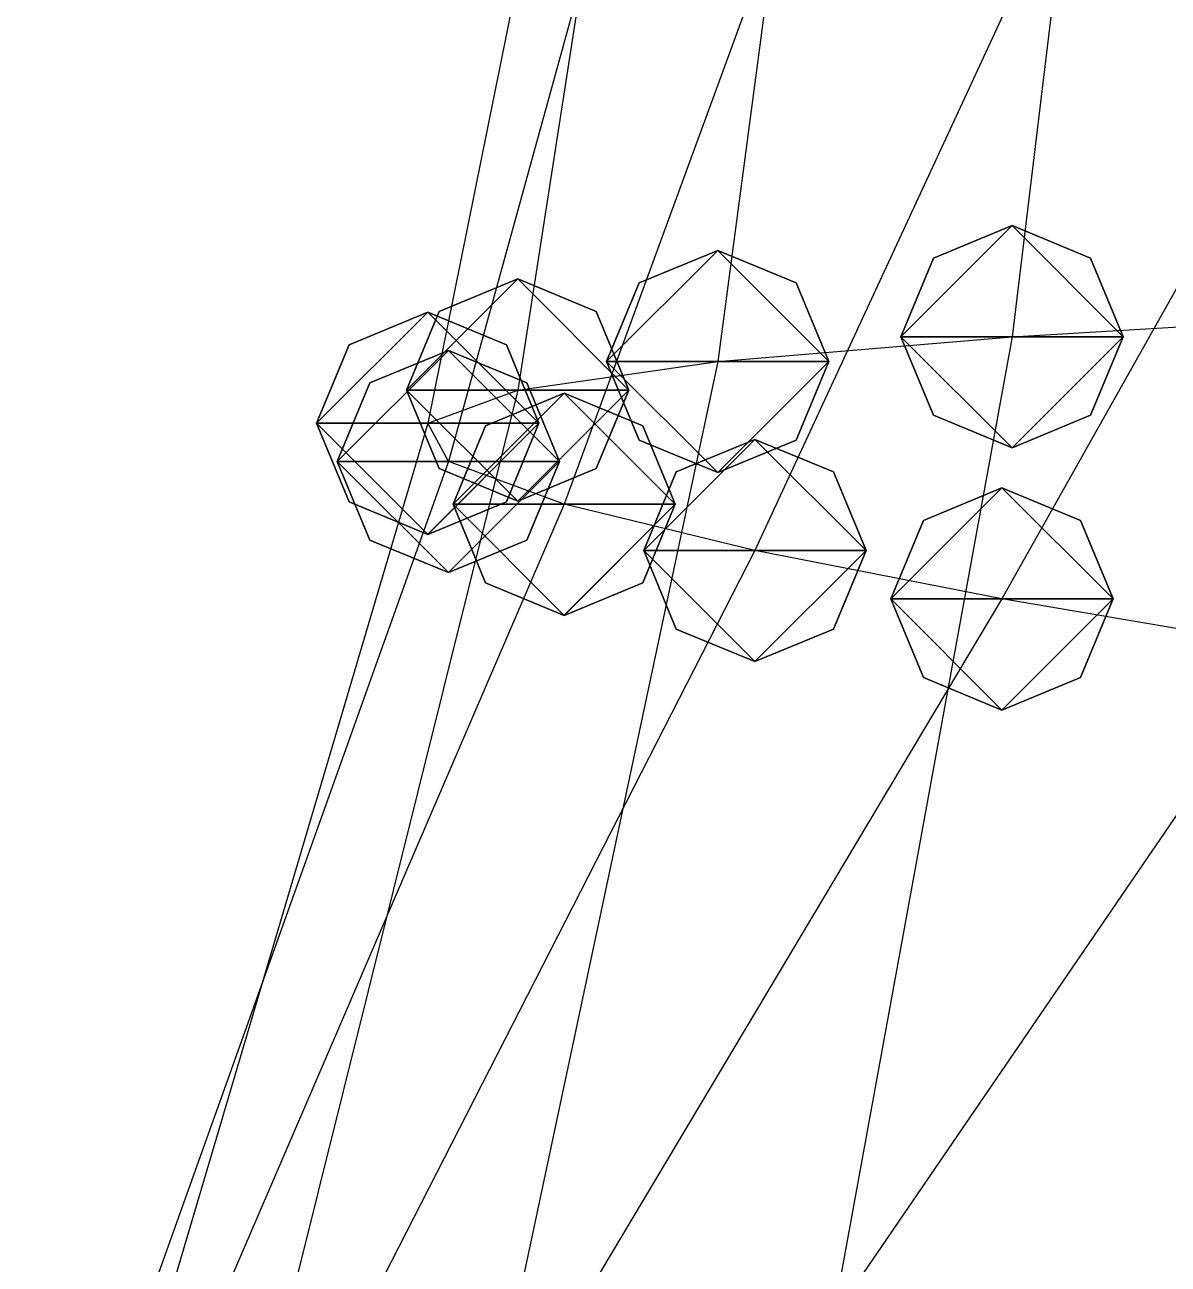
# Model space of a CAD drawing. Header units: metres. Extents: x -59 to 99, y -54 to 55.
# Drawn here: x -21.92 to -11.63, y -0.2 to 10.95 of the extents above; entities that cross this region are included whole.
import ezdxf

# ---------------------------------------------------------------- set-up
doc = ezdxf.new("R2010")
doc.units = ezdxf.units.M

msp = doc.modelspace()

# ---------------------------------------------------------------- linework, layer by layer
for p, q in [((-11.736084, 18.907043, -205.05502), (-13.039726, 8.145058, -210.44421)), ((-14.264328, 18.657871, -201.47585), (-15.688301, 7.922657, -207.24551)), ((-15.820133, 18.38501, -197.56384), (-17.4878, 7.665306, -203.55417)), ((-16.133945, 18.082237, -193.2374), (-18.29692, 7.366413, -199.28394)), ((-15.157955, 17.73732, -188.30759), (-18.11184, 7.0221786, -194.36551)), ((-13.147415, 17.354546, -182.82735), (-17.0699, 6.63731, -188.85608)), ((-10.388176, 16.943497, -176.94423), (-15.353546, 6.2210655, -182.89804)), ((-7.1069126, 16.515179, -170.82545), (-13.130486, 5.7850685, -176.6676)), ((-13.039726, 9.145058, -210.44405), (-13.746833, 8.852164, -210.44409)), ((-13.039726, 9.145058, -210.44405), (-13.746833, 8.852164, -210.44409)), ((-13.039726, 9.145058, -210.44405), (-13.746833, 8.852164, -210.44409)), ((-13.039726, 9.145058, -210.44405), (-13.746833, 8.852164, -210.44409)), ((-12.33262, 8.852164, -210.44409), (-13.039726, 9.145058, -210.44405)), ((-12.33262, 8.852164, -210.44409), (-13.039726, 9.145058, -210.44405)), ((-12.33262, 8.852164, -210.44409), (-13.039726, 9.145058, -210.44405)), ((-12.33262, 8.852164, -210.44409), (-13.039726, 9.145058, -210.44405)), ((-15.688301, 8.922657, -207.24535), (-16.395409, 8.629764, -207.24539)), ((-15.688301, 8.922657, -207.24535), (-16.395409, 8.629764, -207.24539)), ((-15.688301, 8.922657, -207.24535), (-16.395409, 8.629764, -207.24539)), ((-15.688301, 8.922657, -207.24535), (-16.395409, 8.629764, -207.24539)), ((-14.9811945, 8.629764, -207.24539), (-15.688301, 8.922657, -207.24535)), ((-14.9811945, 8.629764, -207.24539), (-15.688301, 8.922657, -207.24535)), ((-14.9811945, 8.629764, -207.24539), (-15.688301, 8.922657, -207.24535)), ((-14.9811945, 8.629764, -207.24539), (-15.688301, 8.922657, -207.24535)), ((-13.746833, 8.852164, -210.44409), (-14.039726, 8.145058, -210.44421)), ((-13.746833, 8.852164, -210.44409), (-14.039726, 8.145058, -210.44421)), ((-13.746833, 8.852164, -210.44409), (-14.039726, 8.145058, -210.44421)), ((-13.746833, 8.852164, -210.44409), (-14.039726, 8.145058, -210.44421)), ((-12.039726, 8.145058, -210.44421), (-12.33262, 8.852164, -210.44409)), ((-12.039726, 8.145058, -210.44421), (-12.33262, 8.852164, -210.44409)), ((-12.039726, 8.145058, -210.44421), (-12.33262, 8.852164, -210.44409)), ((-12.039726, 8.145058, -210.44421), (-12.33262, 8.852164, -210.44409)), ((-17.4878, 8.665306, -203.554), (-18.194908, 8.372413, -203.55405)), ((-17.4878, 8.665306, -203.554), (-18.194908, 8.372413, -203.55405)), ((-17.4878, 8.665306, -203.554), (-18.194908, 8.372413, -203.55405)), ((-17.4878, 8.665306, -203.554), (-18.194908, 8.372413, -203.55405)), ((-16.780693, 8.372413, -203.55405), (-17.4878, 8.665306, -203.554)), ((-16.780693, 8.372413, -203.55405), (-17.4878, 8.665306, -203.554)), ((-16.780693, 8.372413, -203.55405), (-17.4878, 8.665306, -203.554)), ((-16.780693, 8.372413, -203.55405), (-17.4878, 8.665306, -203.554)), ((-16.395409, 8.629764, -207.24539), (-16.688301, 7.922657, -207.24551)), ((-16.395409, 8.629764, -207.24539), (-16.688301, 7.922657, -207.24551)), ((-16.395409, 8.629764, -207.24539), (-16.688301, 7.922657, -207.24551)), ((-16.395409, 8.629764, -207.24539), (-16.688301, 7.922657, -207.24551)), ((-14.688301, 7.922657, -207.24551), (-14.9811945, 8.629764, -207.24539)), ((-14.688301, 7.922657, -207.24551), (-14.9811945, 8.629764, -207.24539)), ((-14.688301, 7.922657, -207.24551), (-14.9811945, 8.629764, -207.24539)), ((-14.688301, 7.922657, -207.24551), (-14.9811945, 8.629764, -207.24539)), ((-18.194908, 8.372413, -203.55405), (-18.4878, 7.665306, -203.55417)), ((-18.194908, 8.372413, -203.55405), (-18.4878, 7.665306, -203.55417)), ((-18.194908, 8.372413, -203.55405), (-18.4878, 7.665306, -203.55417)), ((-18.194908, 8.372413, -203.55405), (-18.4878, 7.665306, -203.55417)), ((-16.4878, 7.665306, -203.55417), (-16.780693, 8.372413, -203.55405)), ((-16.4878, 7.665306, -203.55417), (-16.780693, 8.372413, -203.55405)), ((-16.4878, 7.665306, -203.55417), (-16.780693, 8.372413, -203.55405)), ((-16.4878, 7.665306, -203.55417), (-16.780693, 8.372413, -203.55405)), ((-18.29692, 8.366413, -199.28377), (-19.004028, 8.07352, -199.28381)), ((-18.29692, 8.366413, -199.28377), (-19.004028, 8.07352, -199.28381)), ((-18.29692, 8.366413, -199.28377), (-19.004028, 8.07352, -199.28381)), ((-18.29692, 8.366413, -199.28377), (-19.004028, 8.07352, -199.28381)), ((-17.589813, 8.07352, -199.28381), (-18.29692, 8.366413, -199.28377)), ((-17.589813, 8.07352, -199.28381), (-18.29692, 8.366413, -199.28377)), ((-17.589813, 8.07352, -199.28381), (-18.29692, 8.366413, -199.28377)), ((-17.589813, 8.07352, -199.28381), (-18.29692, 8.366413, -199.28377)), ((-13.039726, 8.145058, -210.44421), (-9.736057, 8.338604, -213.21782)), ((-15.688301, 7.922657, -207.24551), (-13.039726, 8.145058, -210.44421)), ((-13.039726, 8.145058, -210.44421), (-14.997433, -2.5869675, -216.25905)), ((-14.039726, 8.145058, -210.44421), (-13.746833, 7.437951, -210.44434)), ((-14.039726, 8.145058, -210.44421), (-13.746833, 7.437951, -210.44434)), ((-14.039726, 8.145058, -210.44421), (-13.746833, 7.437951, -210.44434)), ((-14.039726, 8.145058, -210.44421), (-13.746833, 7.437951, -210.44434)), ((-12.33262, 7.437951, -210.44434), (-12.039726, 8.145058, -210.44421)), ((-12.33262, 7.437951, -210.44434), (-12.039726, 8.145058, -210.44421)), ((-12.33262, 7.437951, -210.44434), (-12.039726, 8.145058, -210.44421)), ((-12.33262, 7.437951, -210.44434), (-12.039726, 8.145058, -210.44421)), ((-19.004028, 8.07352, -199.28381), (-19.29692, 7.366413, -199.28394)), ((-19.004028, 8.07352, -199.28381), (-19.29692, 7.366413, -199.28394)), ((-19.004028, 8.07352, -199.28381), (-19.29692, 7.366413, -199.28394)), ((-19.004028, 8.07352, -199.28381), (-19.29692, 7.366413, -199.28394)), ((-17.29692, 7.366413, -199.28394), (-17.589813, 8.07352, -199.28381)), ((-17.29692, 7.366413, -199.28394), (-17.589813, 8.07352, -199.28381)), ((-17.29692, 7.366413, -199.28394), (-17.589813, 8.07352, -199.28381)), ((-17.29692, 7.366413, -199.28394), (-17.589813, 8.07352, -199.28381)), ((-18.11184, 8.022179, -194.36534), (-18.818947, 7.7292852, -194.36539)), ((-18.11184, 8.022179, -194.36534), (-18.818947, 7.7292852, -194.36539)), ((-18.11184, 8.022179, -194.36534), (-18.818947, 7.7292852, -194.36539)), ((-18.11184, 8.022179, -194.36534), (-18.818947, 7.7292852, -194.36539)), ((-17.404732, 7.7292852, -194.36539), (-18.11184, 8.022179, -194.36534)), ((-17.404732, 7.7292852, -194.36539), (-18.11184, 8.022179, -194.36534)), ((-17.404732, 7.7292852, -194.36539), (-18.11184, 8.022179, -194.36534)), ((-17.404732, 7.7292852, -194.36539), (-18.11184, 8.022179, -194.36534)), ((-15.688301, 7.922657, -207.24551), (-17.960426, -2.778057, -213.5081)), ((-17.4878, 7.665306, -203.55417), (-15.688301, 7.922657, -207.24551)), ((-16.688301, 7.922657, -207.24551), (-16.395409, 7.2155504, -207.24564)), ((-16.688301, 7.922657, -207.24551), (-16.395409, 7.2155504, -207.24564)), ((-16.688301, 7.922657, -207.24551), (-16.395409, 7.2155504, -207.24564)), ((-16.688301, 7.922657, -207.24551), (-16.395409, 7.2155504, -207.24564)), ((-14.9811945, 7.2155504, -207.24564), (-14.688301, 7.922657, -207.24551)), ((-14.9811945, 7.2155504, -207.24564), (-14.688301, 7.922657, -207.24551)), ((-14.9811945, 7.2155504, -207.24564), (-14.688301, 7.922657, -207.24551)), ((-14.9811945, 7.2155504, -207.24564), (-14.688301, 7.922657, -207.24551)), ((-18.818947, 7.7292852, -194.36539), (-19.11184, 7.0221786, -194.36551)), ((-18.818947, 7.7292852, -194.36539), (-19.11184, 7.0221786, -194.36551)), ((-18.818947, 7.7292852, -194.36539), (-19.11184, 7.0221786, -194.36551)), ((-18.818947, 7.7292852, -194.36539), (-19.11184, 7.0221786, -194.36551)), ((-17.11184, 7.0221786, -194.36551), (-17.404732, 7.7292852, -194.36539)), ((-17.11184, 7.0221786, -194.36551), (-17.404732, 7.7292852, -194.36539)), ((-17.11184, 7.0221786, -194.36551), (-17.404732, 7.7292852, -194.36539)), ((-17.11184, 7.0221786, -194.36551), (-17.404732, 7.7292852, -194.36539)), ((-17.4878, 7.665306, -203.55417), (-20.145176, -3.0139427, -210.12337)), ((-18.4878, 7.665306, -203.55417), (-18.194908, 6.9581995, -203.55429)), ((-18.4878, 7.665306, -203.55417), (-18.194908, 6.9581995, -203.55429)), ((-18.4878, 7.665306, -203.55417), (-18.194908, 6.9581995, -203.55429)), ((-18.4878, 7.665306, -203.55417), (-18.194908, 6.9581995, -203.55429)), ((-18.29692, 7.366413, -199.28394), (-17.4878, 7.665306, -203.55417)), ((-17.0699, 7.63731, -188.85591), (-17.777008, 7.3444166, -188.85596)), ((-17.0699, 7.63731, -188.85591), (-17.777008, 7.3444166, -188.85596)), ((-17.0699, 7.63731, -188.85591), (-17.777008, 7.3444166, -188.85596)), ((-17.0699, 7.63731, -188.85591), (-17.777008, 7.3444166, -188.85596)), ((-16.362793, 7.3444166, -188.85596), (-17.0699, 7.63731, -188.85591)), ((-16.362793, 7.3444166, -188.85596), (-17.0699, 7.63731, -188.85591)), ((-16.362793, 7.3444166, -188.85596), (-17.0699, 7.63731, -188.85591)), ((-16.362793, 7.3444166, -188.85596), (-17.0699, 7.63731, -188.85591)), ((-16.780693, 6.9581995, -203.55429), (-16.4878, 7.665306, -203.55417)), ((-16.780693, 6.9581995, -203.55429), (-16.4878, 7.665306, -203.55417)), ((-16.780693, 6.9581995, -203.55429), (-16.4878, 7.665306, -203.55417)), ((-16.780693, 6.9581995, -203.55429), (-16.4878, 7.665306, -203.55417)), ((-18.29692, 7.366413, -199.28394), (-21.45382, -3.30402, -205.97835)), ((-19.29692, 7.366413, -199.28394), (-19.004028, 6.6593065, -199.28406)), ((-19.29692, 7.366413, -199.28394), (-19.004028, 6.6593065, -199.28406)), ((-19.29692, 7.366413, -199.28394), (-19.004028, 6.6593065, -199.28406)), ((-19.29692, 7.366413, -199.28394), (-19.004028, 6.6593065, -199.28406)), ((-18.11184, 7.0221786, -194.36551), (-18.29692, 7.366413, -199.28394)), ((-17.589813, 6.6593065, -199.28406), (-17.29692, 7.366413, -199.28394)), ((-17.589813, 6.6593065, -199.28406), (-17.29692, 7.366413, -199.28394)), ((-17.589813, 6.6593065, -199.28406), (-17.29692, 7.366413, -199.28394)), ((-17.589813, 6.6593065, -199.28406), (-17.29692, 7.366413, -199.28394)), ((-13.746833, 7.437951, -210.44434), (-13.039726, 7.1450577, -210.44438)), ((-13.746833, 7.437951, -210.44434), (-13.039726, 7.1450577, -210.44438)), ((-13.746833, 7.437951, -210.44434), (-13.039726, 7.1450577, -210.44438)), ((-13.746833, 7.437951, -210.44434), (-13.039726, 7.1450577, -210.44438)), ((-13.039726, 7.1450577, -210.44438), (-12.33262, 7.437951, -210.44434)), ((-13.039726, 7.1450577, -210.44438), (-12.33262, 7.437951, -210.44434)), ((-13.039726, 7.1450577, -210.44438), (-12.33262, 7.437951, -210.44434)), ((-13.039726, 7.1450577, -210.44438), (-12.33262, 7.437951, -210.44434)), ((-17.777008, 7.3444166, -188.85596), (-18.0699, 6.63731, -188.85608)), ((-17.777008, 7.3444166, -188.85596), (-18.0699, 6.63731, -188.85608)), ((-17.777008, 7.3444166, -188.85596), (-18.0699, 6.63731, -188.85608)), ((-17.777008, 7.3444166, -188.85596), (-18.0699, 6.63731, -188.85608)), ((-16.0699, 6.63731, -188.85608), (-16.362793, 7.3444166, -188.85596)), ((-16.0699, 6.63731, -188.85608), (-16.362793, 7.3444166, -188.85596)), ((-16.0699, 6.63731, -188.85608), (-16.362793, 7.3444166, -188.85596)), ((-16.0699, 6.63731, -188.85608), (-16.362793, 7.3444166, -188.85596)), ((-16.395409, 7.2155504, -207.24564), (-15.688301, 6.922657, -207.24568)), ((-16.395409, 7.2155504, -207.24564), (-15.688301, 6.922657, -207.24568)), ((-16.395409, 7.2155504, -207.24564), (-15.688301, 6.922657, -207.24568)), ((-16.395409, 7.2155504, -207.24564), (-15.688301, 6.922657, -207.24568)), ((-15.353546, 7.2210655, -182.89787), (-16.060654, 6.928172, -182.89792)), ((-15.353546, 7.2210655, -182.89787), (-16.060654, 6.928172, -182.89792)), ((-15.353546, 7.2210655, -182.89787), (-16.060654, 6.928172, -182.89792)), ((-15.353546, 7.2210655, -182.89787), (-16.060654, 6.928172, -182.89792)), ((-15.688301, 6.922657, -207.24568), (-14.9811945, 7.2155504, -207.24564)), ((-15.688301, 6.922657, -207.24568), (-14.9811945, 7.2155504, -207.24564)), ((-15.688301, 6.922657, -207.24568), (-14.9811945, 7.2155504, -207.24564)), ((-15.688301, 6.922657, -207.24568), (-14.9811945, 7.2155504, -207.24564)), ((-14.64644, 6.928172, -182.89792), (-15.353546, 7.2210655, -182.89787)), ((-14.64644, 6.928172, -182.89792), (-15.353546, 7.2210655, -182.89787)), ((-14.64644, 6.928172, -182.89792), (-15.353546, 7.2210655, -182.89787)), ((-14.64644, 6.928172, -182.89792), (-15.353546, 7.2210655, -182.89787)), ((-18.11184, 7.0221786, -194.36551), (-21.922764, -3.6514473, -201.01382)), ((-19.11184, 7.0221786, -194.36551), (-18.818947, 6.315072, -194.36563)), ((-19.11184, 7.0221786, -194.36551), (-18.818947, 6.315072, -194.36563)), ((-19.11184, 7.0221786, -194.36551), (-18.818947, 6.315072, -194.36563)), ((-19.11184, 7.0221786, -194.36551), (-18.818947, 6.315072, -194.36563)), ((-18.194908, 6.9581995, -203.55429), (-17.4878, 6.665306, -203.55434)), ((-18.194908, 6.9581995, -203.55429), (-17.4878, 6.665306, -203.55434)), ((-18.194908, 6.9581995, -203.55429), (-17.4878, 6.665306, -203.55434)), ((-18.194908, 6.9581995, -203.55429), (-17.4878, 6.665306, -203.55434)), ((-17.0699, 6.63731, -188.85608), (-18.11184, 7.0221786, -194.36551)), ((-17.4878, 6.665306, -203.55434), (-16.780693, 6.9581995, -203.55429)), ((-17.4878, 6.665306, -203.55434), (-16.780693, 6.9581995, -203.55429)), ((-17.4878, 6.665306, -203.55434), (-16.780693, 6.9581995, -203.55429)), ((-17.4878, 6.665306, -203.55434), (-16.780693, 6.9581995, -203.55429)), ((-17.404732, 6.315072, -194.36563), (-17.11184, 7.0221786, -194.36551)), ((-17.404732, 6.315072, -194.36563), (-17.11184, 7.0221786, -194.36551)), ((-17.404732, 6.315072, -194.36563), (-17.11184, 7.0221786, -194.36551)), ((-17.404732, 6.315072, -194.36563), (-17.11184, 7.0221786, -194.36551)), ((-16.060654, 6.928172, -182.89792), (-16.353546, 6.2210655, -182.89804)), ((-16.060654, 6.928172, -182.89792), (-16.353546, 6.2210655, -182.89804)), ((-16.060654, 6.928172, -182.89792), (-16.353546, 6.2210655, -182.89804)), ((-16.060654, 6.928172, -182.89792), (-16.353546, 6.2210655, -182.89804)), ((-14.353546, 6.2210655, -182.89804), (-14.64644, 6.928172, -182.89792)), ((-14.353546, 6.2210655, -182.89804), (-14.64644, 6.928172, -182.89792)), ((-14.353546, 6.2210655, -182.89804), (-14.64644, 6.928172, -182.89792)), ((-14.353546, 6.2210655, -182.89804), (-14.64644, 6.928172, -182.89792)), ((-13.130486, 6.7850685, -176.66743), (-13.837592, 6.492175, -176.66748)), ((-13.130486, 6.7850685, -176.66743), (-13.837592, 6.492175, -176.66748)), ((-13.130486, 6.7850685, -176.66743), (-13.837592, 6.492175, -176.66748)), ((-13.130486, 6.7850685, -176.66743), (-13.837592, 6.492175, -176.66748)), ((-12.423379, 6.492175, -176.66748), (-13.130486, 6.7850685, -176.66743)), ((-12.423379, 6.492175, -176.66748), (-13.130486, 6.7850685, -176.66743)), ((-12.423379, 6.492175, -176.66748), (-13.130486, 6.7850685, -176.66743)), ((-12.423379, 6.492175, -176.66748), (-13.130486, 6.7850685, -176.66743)), ((-17.0699, 6.63731, -188.85608), (-21.66732, -4.0483017, -195.33267)), ((-19.004028, 6.6593065, -199.28406), (-18.29692, 6.366413, -199.2841)), ((-19.004028, 6.6593065, -199.28406), (-18.29692, 6.366413, -199.2841)), ((-19.004028, 6.6593065, -199.28406), (-18.29692, 6.366413, -199.2841)), ((-19.004028, 6.6593065, -199.28406), (-18.29692, 6.366413, -199.2841)), ((-18.29692, 6.366413, -199.2841), (-17.589813, 6.6593065, -199.28406)), ((-18.29692, 6.366413, -199.2841), (-17.589813, 6.6593065, -199.28406)), ((-18.29692, 6.366413, -199.2841), (-17.589813, 6.6593065, -199.28406)), ((-18.29692, 6.366413, -199.2841), (-17.589813, 6.6593065, -199.28406)), ((-18.0699, 6.63731, -188.85608), (-17.777008, 5.9302034, -188.8562)), ((-18.0699, 6.63731, -188.85608), (-17.777008, 5.9302034, -188.8562)), ((-18.0699, 6.63731, -188.85608), (-17.777008, 5.9302034, -188.8562)), ((-18.0699, 6.63731, -188.85608), (-17.777008, 5.9302034, -188.8562)), ((-15.353546, 6.2210655, -182.89804), (-17.0699, 6.63731, -188.85608)), ((-16.362793, 5.9302034, -188.8562), (-16.0699, 6.63731, -188.85608)), ((-16.362793, 5.9302034, -188.8562), (-16.0699, 6.63731, -188.85608)), ((-16.362793, 5.9302034, -188.8562), (-16.0699, 6.63731, -188.85608)), ((-16.362793, 5.9302034, -188.8562), (-16.0699, 6.63731, -188.85608)), ((-13.837592, 6.492175, -176.66748), (-14.130486, 5.7850685, -176.6676)), ((-13.837592, 6.492175, -176.66748), (-14.130486, 5.7850685, -176.6676)), ((-13.837592, 6.492175, -176.66748), (-14.130486, 5.7850685, -176.6676)), ((-13.837592, 6.492175, -176.66748), (-14.130486, 5.7850685, -176.6676)), ((-12.130486, 5.7850685, -176.6676), (-12.423379, 6.492175, -176.66748)), ((-12.130486, 5.7850685, -176.6676), (-12.423379, 6.492175, -176.66748)), ((-12.130486, 5.7850685, -176.6676), (-12.423379, 6.492175, -176.66748)), ((-12.130486, 5.7850685, -176.6676), (-12.423379, 6.492175, -176.66748)), ((-18.818947, 6.315072, -194.36563), (-18.11184, 6.0221786, -194.36568)), ((-18.818947, 6.315072, -194.36563), (-18.11184, 6.0221786, -194.36568)), ((-18.818947, 6.315072, -194.36563), (-18.11184, 6.0221786, -194.36568)), ((-18.818947, 6.315072, -194.36563), (-18.11184, 6.0221786, -194.36568)), ((-18.11184, 6.0221786, -194.36568), (-17.404732, 6.315072, -194.36563)), ((-18.11184, 6.0221786, -194.36568), (-17.404732, 6.315072, -194.36563)), ((-18.11184, 6.0221786, -194.36568), (-17.404732, 6.315072, -194.36563)), ((-18.11184, 6.0221786, -194.36568), (-17.404732, 6.315072, -194.36563)), ((-15.353546, 6.2210655, -182.89804), (-20.826508, -4.481964, -189.12344)), ((-16.353546, 6.2210655, -182.89804), (-16.060654, 5.513959, -182.89816)), ((-16.353546, 6.2210655, -182.89804), (-16.060654, 5.513959, -182.89816)), ((-16.353546, 6.2210655, -182.89804), (-16.060654, 5.513959, -182.89816)), ((-16.353546, 6.2210655, -182.89804), (-16.060654, 5.513959, -182.89816)), ((-13.130486, 5.7850685, -176.6676), (-15.353546, 6.2210655, -182.89804)), ((-14.64644, 5.513959, -182.89816), (-14.353546, 6.2210655, -182.89804)), ((-14.64644, 5.513959, -182.89816), (-14.353546, 6.2210655, -182.89804)), ((-14.64644, 5.513959, -182.89816), (-14.353546, 6.2210655, -182.89804)), ((-14.64644, 5.513959, -182.89816), (-14.353546, 6.2210655, -182.89804)), ((-17.777008, 5.9302034, -188.8562), (-17.0699, 5.63731, -188.85625)), ((-17.777008, 5.9302034, -188.8562), (-17.0699, 5.63731, -188.85625)), ((-17.777008, 5.9302034, -188.8562), (-17.0699, 5.63731, -188.85625)), ((-17.777008, 5.9302034, -188.8562), (-17.0699, 5.63731, -188.85625)), ((-17.0699, 5.63731, -188.85625), (-16.362793, 5.9302034, -188.8562)), ((-17.0699, 5.63731, -188.85625), (-16.362793, 5.9302034, -188.8562)), ((-17.0699, 5.63731, -188.85625), (-16.362793, 5.9302034, -188.8562)), ((-17.0699, 5.63731, -188.85625), (-16.362793, 5.9302034, -188.8562)), ((-13.130486, 5.7850685, -176.6676), (-19.529, -4.938389, -182.59563)), ((-14.130486, 5.7850685, -176.6676), (-13.837592, 5.077962, -176.66772)), ((-14.130486, 5.7850685, -176.6676), (-13.837592, 5.077962, -176.66772)), ((-14.130486, 5.7850685, -176.6676), (-13.837592, 5.077962, -176.66772)), ((-14.130486, 5.7850685, -176.6676), (-13.837592, 5.077962, -176.66772)), ((-10.533787, 5.343014, -170.35037), (-13.130486, 5.7850685, -176.6676)), ((-12.423379, 5.077962, -176.66772), (-12.130486, 5.7850685, -176.6676)), ((-12.423379, 5.077962, -176.66772), (-12.130486, 5.7850685, -176.6676)), ((-12.423379, 5.077962, -176.66772), (-12.130486, 5.7850685, -176.6676)), ((-12.423379, 5.077962, -176.66772), (-12.130486, 5.7850685, -176.6676)), ((-16.060654, 5.513959, -182.89816), (-15.353546, 5.2210655, -182.89821)), ((-16.060654, 5.513959, -182.89816), (-15.353546, 5.2210655, -182.89821)), ((-16.060654, 5.513959, -182.89816), (-15.353546, 5.2210655, -182.89821)), ((-16.060654, 5.513959, -182.89816), (-15.353546, 5.2210655, -182.89821)), ((-15.353546, 5.2210655, -182.89821), (-14.64644, 5.513959, -182.89816)), ((-15.353546, 5.2210655, -182.89821), (-14.64644, 5.513959, -182.89816)), ((-15.353546, 5.2210655, -182.89821), (-14.64644, 5.513959, -182.89816)), ((-15.353546, 5.2210655, -182.89821), (-14.64644, 5.513959, -182.89816)), ((-10.533787, 5.343014, -170.35037), (-17.877987, -5.4025154, -175.9555)), ((-13.837592, 5.077962, -176.66772), (-13.130486, 4.7850685, -176.66777)), ((-13.837592, 5.077962, -176.66772), (-13.130486, 4.7850685, -176.66777)), ((-13.837592, 5.077962, -176.66772), (-13.130486, 4.7850685, -176.66777)), ((-13.837592, 5.077962, -176.66772), (-13.130486, 4.7850685, -176.66777)), ((-13.130486, 4.7850685, -176.66777), (-12.423379, 5.077962, -176.66772)), ((-13.130486, 4.7850685, -176.66777), (-12.423379, 5.077962, -176.66772)), ((-13.130486, 4.7850685, -176.66777), (-12.423379, 5.077962, -176.66772)), ((-13.130486, 4.7850685, -176.66777), (-12.423379, 5.077962, -176.66772))]:
    msp.add_line(p, q)
for points in [[(-14.039726, 8.145058, -210.44421), (-13.746833, 8.852164, -210.44409), (-13.039726, 9.145058, -210.44405), (-13.039626, 9.145158, -210.44394)], [(-14.039726, 8.145058, -210.44421), (-13.746833, 8.852164, -210.44409), (-13.039726, 9.145058, -210.44405), (-13.039626, 9.145158, -210.44394)], [(-14.039726, 8.145058, -210.44421), (-13.746833, 8.852164, -210.44409), (-13.039726, 9.145058, -210.44405), (-13.039626, 9.145158, -210.44394)], [(-14.039726, 8.145058, -210.44421), (-13.746833, 8.852164, -210.44409), (-13.039726, 9.145058, -210.44405), (-13.039626, 9.145158, -210.44394)], [(-14.039726, 8.145058, -210.44421), (-13.039726, 9.145058, -210.44405), (-12.039726, 8.145058, -210.44421), (-12.039626, 8.145158, -210.4441)], [(-14.039726, 8.145058, -210.44421), (-13.039726, 9.145058, -210.44405), (-12.039726, 8.145058, -210.44421), (-12.039626, 8.145158, -210.4441)], [(-14.039726, 8.145058, -210.44421), (-13.039726, 9.145058, -210.44405), (-12.039726, 8.145058, -210.44421), (-12.039626, 8.145158, -210.4441)], [(-14.039726, 8.145058, -210.44421), (-13.039726, 9.145058, -210.44405), (-12.039726, 8.145058, -210.44421), (-12.039626, 8.145158, -210.4441)], [(-13.039726, 9.145058, -210.44405), (-12.33262, 8.852164, -210.44409), (-12.039726, 8.145058, -210.44421), (-12.039626, 8.145158, -210.4441)], [(-13.039726, 9.145058, -210.44405), (-12.33262, 8.852164, -210.44409), (-12.039726, 8.145058, -210.44421), (-12.039626, 8.145158, -210.4441)], [(-13.039726, 9.145058, -210.44405), (-12.33262, 8.852164, -210.44409), (-12.039726, 8.145058, -210.44421), (-12.039626, 8.145158, -210.4441)], [(-13.039726, 9.145058, -210.44405), (-12.33262, 8.852164, -210.44409), (-12.039726, 8.145058, -210.44421), (-12.039626, 8.145158, -210.4441)], [(-16.688301, 7.922657, -207.24551), (-16.395409, 8.629764, -207.24539), (-15.688301, 8.922657, -207.24535), (-15.688201, 8.922757, -207.24524)], [(-16.688301, 7.922657, -207.24551), (-16.395409, 8.629764, -207.24539), (-15.688301, 8.922657, -207.24535), (-15.688201, 8.922757, -207.24524)], [(-16.688301, 7.922657, -207.24551), (-16.395409, 8.629764, -207.24539), (-15.688301, 8.922657, -207.24535), (-15.688201, 8.922757, -207.24524)], [(-16.688301, 7.922657, -207.24551), (-16.395409, 8.629764, -207.24539), (-15.688301, 8.922657, -207.24535), (-15.688201, 8.922757, -207.24524)], [(-16.688301, 7.922657, -207.24551), (-15.688301, 8.922657, -207.24535), (-14.688301, 7.922657, -207.24551), (-14.688201, 7.922757, -207.2454)], [(-16.688301, 7.922657, -207.24551), (-15.688301, 8.922657, -207.24535), (-14.688301, 7.922657, -207.24551), (-14.688201, 7.922757, -207.2454)], [(-16.688301, 7.922657, -207.24551), (-15.688301, 8.922657, -207.24535), (-14.688301, 7.922657, -207.24551), (-14.688201, 7.922757, -207.2454)], [(-16.688301, 7.922657, -207.24551), (-15.688301, 8.922657, -207.24535), (-14.688301, 7.922657, -207.24551), (-14.688201, 7.922757, -207.2454)], [(-15.688301, 8.922657, -207.24535), (-14.9811945, 8.629764, -207.24539), (-14.688301, 7.922657, -207.24551), (-14.688201, 7.922757, -207.2454)], [(-15.688301, 8.922657, -207.24535), (-14.9811945, 8.629764, -207.24539), (-14.688301, 7.922657, -207.24551), (-14.688201, 7.922757, -207.2454)], [(-15.688301, 8.922657, -207.24535), (-14.9811945, 8.629764, -207.24539), (-14.688301, 7.922657, -207.24551), (-14.688201, 7.922757, -207.2454)], [(-15.688301, 8.922657, -207.24535), (-14.9811945, 8.629764, -207.24539), (-14.688301, 7.922657, -207.24551), (-14.688201, 7.922757, -207.2454)], [(-18.4878, 7.665306, -203.55417), (-18.194908, 8.372413, -203.55405), (-17.4878, 8.665306, -203.554), (-17.487701, 8.665406, -203.5539)], [(-18.4878, 7.665306, -203.55417), (-18.194908, 8.372413, -203.55405), (-17.4878, 8.665306, -203.554), (-17.487701, 8.665406, -203.5539)], [(-18.4878, 7.665306, -203.55417), (-18.194908, 8.372413, -203.55405), (-17.4878, 8.665306, -203.554), (-17.487701, 8.665406, -203.5539)], [(-18.4878, 7.665306, -203.55417), (-18.194908, 8.372413, -203.55405), (-17.4878, 8.665306, -203.554), (-17.487701, 8.665406, -203.5539)], [(-18.4878, 7.665306, -203.55417), (-17.4878, 8.665306, -203.554), (-16.4878, 7.665306, -203.55417), (-16.487701, 7.665406, -203.55406)], [(-18.4878, 7.665306, -203.55417), (-17.4878, 8.665306, -203.554), (-16.4878, 7.665306, -203.55417), (-16.487701, 7.665406, -203.55406)], [(-18.4878, 7.665306, -203.55417), (-17.4878, 8.665306, -203.554), (-16.4878, 7.665306, -203.55417), (-16.487701, 7.665406, -203.55406)], [(-18.4878, 7.665306, -203.55417), (-17.4878, 8.665306, -203.554), (-16.4878, 7.665306, -203.55417), (-16.487701, 7.665406, -203.55406)], [(-17.4878, 8.665306, -203.554), (-16.780693, 8.372413, -203.55405), (-16.4878, 7.665306, -203.55417), (-16.487701, 7.665406, -203.55406)], [(-17.4878, 8.665306, -203.554), (-16.780693, 8.372413, -203.55405), (-16.4878, 7.665306, -203.55417), (-16.487701, 7.665406, -203.55406)], [(-17.4878, 8.665306, -203.554), (-16.780693, 8.372413, -203.55405), (-16.4878, 7.665306, -203.55417), (-16.487701, 7.665406, -203.55406)], [(-17.4878, 8.665306, -203.554), (-16.780693, 8.372413, -203.55405), (-16.4878, 7.665306, -203.55417), (-16.487701, 7.665406, -203.55406)], [(-19.29692, 7.366413, -199.28394), (-19.004028, 8.07352, -199.28381), (-18.29692, 8.366413, -199.28377), (-18.296822, 8.366513, -199.28366)], [(-19.29692, 7.366413, -199.28394), (-19.004028, 8.07352, -199.28381), (-18.29692, 8.366413, -199.28377), (-18.296822, 8.366513, -199.28366)], [(-19.29692, 7.366413, -199.28394), (-19.004028, 8.07352, -199.28381), (-18.29692, 8.366413, -199.28377), (-18.296822, 8.366513, -199.28366)], [(-19.29692, 7.366413, -199.28394), (-19.004028, 8.07352, -199.28381), (-18.29692, 8.366413, -199.28377), (-18.296822, 8.366513, -199.28366)], [(-19.29692, 7.366413, -199.28394), (-18.29692, 8.366413, -199.28377), (-17.29692, 7.366413, -199.28394), (-17.296822, 7.3665133, -199.28383)], [(-19.29692, 7.366413, -199.28394), (-18.29692, 8.366413, -199.28377), (-17.29692, 7.366413, -199.28394), (-17.296822, 7.3665133, -199.28383)], [(-19.29692, 7.366413, -199.28394), (-18.29692, 8.366413, -199.28377), (-17.29692, 7.366413, -199.28394), (-17.296822, 7.3665133, -199.28383)], [(-19.29692, 7.366413, -199.28394), (-18.29692, 8.366413, -199.28377), (-17.29692, 7.366413, -199.28394), (-17.296822, 7.3665133, -199.28383)], [(-18.29692, 8.366413, -199.28377), (-17.589813, 8.07352, -199.28381), (-17.29692, 7.366413, -199.28394), (-17.296822, 7.3665133, -199.28383)], [(-18.29692, 8.366413, -199.28377), (-17.589813, 8.07352, -199.28381), (-17.29692, 7.366413, -199.28394), (-17.296822, 7.3665133, -199.28383)], [(-18.29692, 8.366413, -199.28377), (-17.589813, 8.07352, -199.28381), (-17.29692, 7.366413, -199.28394), (-17.296822, 7.3665133, -199.28383)], [(-18.29692, 8.366413, -199.28377), (-17.589813, 8.07352, -199.28381), (-17.29692, 7.366413, -199.28394), (-17.296822, 7.3665133, -199.28383)], [(-13.039726, 7.1450577, -210.44438), (-13.746833, 7.437951, -210.44434), (-14.039726, 8.145058, -210.44421), (-14.039626, 8.145158, -210.4441)], [(-12.039726, 8.145058, -210.44421), (-13.039726, 7.1450577, -210.44438), (-14.039726, 8.145058, -210.44421), (-14.039626, 8.145158, -210.4441)], [(-13.039726, 7.1450577, -210.44438), (-13.746833, 7.437951, -210.44434), (-14.039726, 8.145058, -210.44421), (-14.039626, 8.145158, -210.4441)], [(-12.039726, 8.145058, -210.44421), (-13.039726, 7.1450577, -210.44438), (-14.039726, 8.145058, -210.44421), (-14.039626, 8.145158, -210.4441)], [(-13.039726, 7.1450577, -210.44438), (-13.746833, 7.437951, -210.44434), (-14.039726, 8.145058, -210.44421), (-14.039626, 8.145158, -210.4441)], [(-12.039726, 8.145058, -210.44421), (-13.039726, 7.1450577, -210.44438), (-14.039726, 8.145058, -210.44421), (-14.039626, 8.145158, -210.4441)], [(-13.039726, 7.1450577, -210.44438), (-13.746833, 7.437951, -210.44434), (-14.039726, 8.145058, -210.44421), (-14.039626, 8.145158, -210.4441)], [(-12.039726, 8.145058, -210.44421), (-13.039726, 7.1450577, -210.44438), (-14.039726, 8.145058, -210.44421), (-14.039626, 8.145158, -210.4441)], [(-12.039726, 8.145058, -210.44421), (-12.33262, 7.437951, -210.44434), (-13.039726, 7.1450577, -210.44438), (-13.039626, 7.145158, -210.44427)], [(-12.039726, 8.145058, -210.44421), (-12.33262, 7.437951, -210.44434), (-13.039726, 7.1450577, -210.44438), (-13.039626, 7.145158, -210.44427)], [(-12.039726, 8.145058, -210.44421), (-12.33262, 7.437951, -210.44434), (-13.039726, 7.1450577, -210.44438), (-13.039626, 7.145158, -210.44427)], [(-12.039726, 8.145058, -210.44421), (-12.33262, 7.437951, -210.44434), (-13.039726, 7.1450577, -210.44438), (-13.039626, 7.145158, -210.44427)], [(-19.11184, 7.0221786, -194.36551), (-18.818947, 7.7292852, -194.36539), (-18.11184, 8.022179, -194.36534), (-18.11174, 8.022279, -194.36523)], [(-19.11184, 7.0221786, -194.36551), (-18.818947, 7.7292852, -194.36539), (-18.11184, 8.022179, -194.36534), (-18.11174, 8.022279, -194.36523)], [(-19.11184, 7.0221786, -194.36551), (-18.818947, 7.7292852, -194.36539), (-18.11184, 8.022179, -194.36534), (-18.11174, 8.022279, -194.36523)], [(-19.11184, 7.0221786, -194.36551), (-18.818947, 7.7292852, -194.36539), (-18.11184, 8.022179, -194.36534), (-18.11174, 8.022279, -194.36523)], [(-19.11184, 7.0221786, -194.36551), (-18.11184, 8.022179, -194.36534), (-17.11184, 7.0221786, -194.36551), (-17.11174, 7.022279, -194.3654)], [(-19.11184, 7.0221786, -194.36551), (-18.11184, 8.022179, -194.36534), (-17.11184, 7.0221786, -194.36551), (-17.11174, 7.022279, -194.3654)], [(-19.11184, 7.0221786, -194.36551), (-18.11184, 8.022179, -194.36534), (-17.11184, 7.0221786, -194.36551), (-17.11174, 7.022279, -194.3654)], [(-19.11184, 7.0221786, -194.36551), (-18.11184, 8.022179, -194.36534), (-17.11184, 7.0221786, -194.36551), (-17.11174, 7.022279, -194.3654)], [(-18.11184, 8.022179, -194.36534), (-17.404732, 7.7292852, -194.36539), (-17.11184, 7.0221786, -194.36551), (-17.11174, 7.022279, -194.3654)], [(-18.11184, 8.022179, -194.36534), (-17.404732, 7.7292852, -194.36539), (-17.11184, 7.0221786, -194.36551), (-17.11174, 7.022279, -194.3654)], [(-18.11184, 8.022179, -194.36534), (-17.404732, 7.7292852, -194.36539), (-17.11184, 7.0221786, -194.36551), (-17.11174, 7.022279, -194.3654)], [(-18.11184, 8.022179, -194.36534), (-17.404732, 7.7292852, -194.36539), (-17.11184, 7.0221786, -194.36551), (-17.11174, 7.022279, -194.3654)], [(-15.688301, 6.922657, -207.24568), (-16.395409, 7.2155504, -207.24564), (-16.688301, 7.922657, -207.24551), (-16.688202, 7.922757, -207.2454)], [(-14.688301, 7.922657, -207.24551), (-15.688301, 6.922657, -207.24568), (-16.688301, 7.922657, -207.24551), (-16.688202, 7.922757, -207.2454)], [(-15.688301, 6.922657, -207.24568), (-16.395409, 7.2155504, -207.24564), (-16.688301, 7.922657, -207.24551), (-16.688202, 7.922757, -207.2454)], [(-14.688301, 7.922657, -207.24551), (-15.688301, 6.922657, -207.24568), (-16.688301, 7.922657, -207.24551), (-16.688202, 7.922757, -207.2454)], [(-15.688301, 6.922657, -207.24568), (-16.395409, 7.2155504, -207.24564), (-16.688301, 7.922657, -207.24551), (-16.688202, 7.922757, -207.2454)], [(-14.688301, 7.922657, -207.24551), (-15.688301, 6.922657, -207.24568), (-16.688301, 7.922657, -207.24551), (-16.688202, 7.922757, -207.2454)], [(-15.688301, 6.922657, -207.24568), (-16.395409, 7.2155504, -207.24564), (-16.688301, 7.922657, -207.24551), (-16.688202, 7.922757, -207.2454)], [(-14.688301, 7.922657, -207.24551), (-15.688301, 6.922657, -207.24568), (-16.688301, 7.922657, -207.24551), (-16.688202, 7.922757, -207.2454)], [(-14.688301, 7.922657, -207.24551), (-14.9811945, 7.2155504, -207.24564), (-15.688301, 6.922657, -207.24568), (-15.688201, 6.922757, -207.24557)], [(-14.688301, 7.922657, -207.24551), (-14.9811945, 7.2155504, -207.24564), (-15.688301, 6.922657, -207.24568), (-15.688201, 6.922757, -207.24557)], [(-14.688301, 7.922657, -207.24551), (-14.9811945, 7.2155504, -207.24564), (-15.688301, 6.922657, -207.24568), (-15.688201, 6.922757, -207.24557)], [(-14.688301, 7.922657, -207.24551), (-14.9811945, 7.2155504, -207.24564), (-15.688301, 6.922657, -207.24568), (-15.688201, 6.922757, -207.24557)], [(-17.4878, 6.665306, -203.55434), (-18.194908, 6.9581995, -203.55429), (-18.4878, 7.665306, -203.55417), (-18.487701, 7.665406, -203.55406)], [(-16.4878, 7.665306, -203.55417), (-17.4878, 6.665306, -203.55434), (-18.4878, 7.665306, -203.55417), (-18.487701, 7.665406, -203.55406)], [(-17.4878, 6.665306, -203.55434), (-18.194908, 6.9581995, -203.55429), (-18.4878, 7.665306, -203.55417), (-18.487701, 7.665406, -203.55406)], [(-16.4878, 7.665306, -203.55417), (-17.4878, 6.665306, -203.55434), (-18.4878, 7.665306, -203.55417), (-18.487701, 7.665406, -203.55406)], [(-17.4878, 6.665306, -203.55434), (-18.194908, 6.9581995, -203.55429), (-18.4878, 7.665306, -203.55417), (-18.487701, 7.665406, -203.55406)], [(-16.4878, 7.665306, -203.55417), (-17.4878, 6.665306, -203.55434), (-18.4878, 7.665306, -203.55417), (-18.487701, 7.665406, -203.55406)], [(-17.4878, 6.665306, -203.55434), (-18.194908, 6.9581995, -203.55429), (-18.4878, 7.665306, -203.55417), (-18.487701, 7.665406, -203.55406)], [(-16.4878, 7.665306, -203.55417), (-17.4878, 6.665306, -203.55434), (-18.4878, 7.665306, -203.55417), (-18.487701, 7.665406, -203.55406)], [(-18.0699, 6.63731, -188.85608), (-17.777008, 7.3444166, -188.85596), (-17.0699, 7.63731, -188.85591), (-17.069801, 7.63741, -188.8558)], [(-18.0699, 6.63731, -188.85608), (-17.777008, 7.3444166, -188.85596), (-17.0699, 7.63731, -188.85591), (-17.069801, 7.63741, -188.8558)], [(-18.0699, 6.63731, -188.85608), (-17.777008, 7.3444166, -188.85596), (-17.0699, 7.63731, -188.85591), (-17.069801, 7.63741, -188.8558)], [(-18.0699, 6.63731, -188.85608), (-17.777008, 7.3444166, -188.85596), (-17.0699, 7.63731, -188.85591), (-17.069801, 7.63741, -188.8558)], [(-18.0699, 6.63731, -188.85608), (-17.0699, 7.63731, -188.85591), (-16.0699, 6.63731, -188.85608), (-16.069801, 6.63741, -188.85597)], [(-18.0699, 6.63731, -188.85608), (-17.0699, 7.63731, -188.85591), (-16.0699, 6.63731, -188.85608), (-16.069801, 6.63741, -188.85597)], [(-18.0699, 6.63731, -188.85608), (-17.0699, 7.63731, -188.85591), (-16.0699, 6.63731, -188.85608), (-16.069801, 6.63741, -188.85597)], [(-18.0699, 6.63731, -188.85608), (-17.0699, 7.63731, -188.85591), (-16.0699, 6.63731, -188.85608), (-16.069801, 6.63741, -188.85597)], [(-16.4878, 7.665306, -203.55417), (-16.780693, 6.9581995, -203.55429), (-17.4878, 6.665306, -203.55434), (-17.487701, 6.665406, -203.55423)], [(-16.4878, 7.665306, -203.55417), (-16.780693, 6.9581995, -203.55429), (-17.4878, 6.665306, -203.55434), (-17.487701, 6.665406, -203.55423)], [(-16.4878, 7.665306, -203.55417), (-16.780693, 6.9581995, -203.55429), (-17.4878, 6.665306, -203.55434), (-17.487701, 6.665406, -203.55423)], [(-16.4878, 7.665306, -203.55417), (-16.780693, 6.9581995, -203.55429), (-17.4878, 6.665306, -203.55434), (-17.487701, 6.665406, -203.55423)], [(-17.0699, 7.63731, -188.85591), (-16.362793, 7.3444166, -188.85596), (-16.0699, 6.63731, -188.85608), (-16.069801, 6.63741, -188.85597)], [(-17.0699, 7.63731, -188.85591), (-16.362793, 7.3444166, -188.85596), (-16.0699, 6.63731, -188.85608), (-16.069801, 6.63741, -188.85597)], [(-17.0699, 7.63731, -188.85591), (-16.362793, 7.3444166, -188.85596), (-16.0699, 6.63731, -188.85608), (-16.069801, 6.63741, -188.85597)], [(-17.0699, 7.63731, -188.85591), (-16.362793, 7.3444166, -188.85596), (-16.0699, 6.63731, -188.85608), (-16.069801, 6.63741, -188.85597)], [(-18.29692, 6.366413, -199.2841), (-19.004028, 6.6593065, -199.28406), (-19.29692, 7.366413, -199.28394), (-19.296822, 7.3665133, -199.28383)], [(-17.29692, 7.366413, -199.28394), (-18.29692, 6.366413, -199.2841), (-19.29692, 7.366413, -199.28394), (-19.296822, 7.3665133, -199.28383)], [(-18.29692, 6.366413, -199.2841), (-19.004028, 6.6593065, -199.28406), (-19.29692, 7.366413, -199.28394), (-19.296822, 7.3665133, -199.28383)], [(-17.29692, 7.366413, -199.28394), (-18.29692, 6.366413, -199.2841), (-19.29692, 7.366413, -199.28394), (-19.296822, 7.3665133, -199.28383)], [(-18.29692, 6.366413, -199.2841), (-19.004028, 6.6593065, -199.28406), (-19.29692, 7.366413, -199.28394), (-19.296822, 7.3665133, -199.28383)], [(-17.29692, 7.366413, -199.28394), (-18.29692, 6.366413, -199.2841), (-19.29692, 7.366413, -199.28394), (-19.296822, 7.3665133, -199.28383)], [(-18.29692, 6.366413, -199.2841), (-19.004028, 6.6593065, -199.28406), (-19.29692, 7.366413, -199.28394), (-19.296822, 7.3665133, -199.28383)], [(-17.29692, 7.366413, -199.28394), (-18.29692, 6.366413, -199.2841), (-19.29692, 7.366413, -199.28394), (-19.296822, 7.3665133, -199.28383)], [(-17.29692, 7.366413, -199.28394), (-17.589813, 6.6593065, -199.28406), (-18.29692, 6.366413, -199.2841), (-18.296822, 6.3665133, -199.284)], [(-17.29692, 7.366413, -199.28394), (-17.589813, 6.6593065, -199.28406), (-18.29692, 6.366413, -199.2841), (-18.296822, 6.3665133, -199.284)], [(-17.29692, 7.366413, -199.28394), (-17.589813, 6.6593065, -199.28406), (-18.29692, 6.366413, -199.2841), (-18.296822, 6.3665133, -199.284)], [(-17.29692, 7.366413, -199.28394), (-17.589813, 6.6593065, -199.28406), (-18.29692, 6.366413, -199.2841), (-18.296822, 6.3665133, -199.284)], [(-16.353546, 6.2210655, -182.89804), (-16.060654, 6.928172, -182.89792), (-15.353546, 7.2210655, -182.89787), (-15.353446, 7.2211657, -182.89777)], [(-16.353546, 6.2210655, -182.89804), (-16.060654, 6.928172, -182.89792), (-15.353546, 7.2210655, -182.89787), (-15.353446, 7.2211657, -182.89777)], [(-16.353546, 6.2210655, -182.89804), (-16.060654, 6.928172, -182.89792), (-15.353546, 7.2210655, -182.89787), (-15.353446, 7.2211657, -182.89777)], [(-16.353546, 6.2210655, -182.89804), (-16.060654, 6.928172, -182.89792), (-15.353546, 7.2210655, -182.89787), (-15.353446, 7.2211657, -182.89777)], [(-16.353546, 6.2210655, -182.89804), (-15.353546, 7.2210655, -182.89787), (-14.353546, 6.2210655, -182.89804), (-14.353446, 6.2211657, -182.89793)], [(-16.353546, 6.2210655, -182.89804), (-15.353546, 7.2210655, -182.89787), (-14.353546, 6.2210655, -182.89804), (-14.353446, 6.2211657, -182.89793)], [(-16.353546, 6.2210655, -182.89804), (-15.353546, 7.2210655, -182.89787), (-14.353546, 6.2210655, -182.89804), (-14.353446, 6.2211657, -182.89793)], [(-16.353546, 6.2210655, -182.89804), (-15.353546, 7.2210655, -182.89787), (-14.353546, 6.2210655, -182.89804), (-14.353446, 6.2211657, -182.89793)], [(-15.353546, 7.2210655, -182.89787), (-14.64644, 6.928172, -182.89792), (-14.353546, 6.2210655, -182.89804), (-14.353446, 6.2211657, -182.89793)], [(-15.353546, 7.2210655, -182.89787), (-14.64644, 6.928172, -182.89792), (-14.353546, 6.2210655, -182.89804), (-14.353446, 6.2211657, -182.89793)], [(-15.353546, 7.2210655, -182.89787), (-14.64644, 6.928172, -182.89792), (-14.353546, 6.2210655, -182.89804), (-14.353446, 6.2211657, -182.89793)], [(-15.353546, 7.2210655, -182.89787), (-14.64644, 6.928172, -182.89792), (-14.353546, 6.2210655, -182.89804), (-14.353446, 6.2211657, -182.89793)], [(-18.11184, 6.0221786, -194.36568), (-18.818947, 6.315072, -194.36563), (-19.11184, 7.0221786, -194.36551), (-19.11174, 7.022279, -194.3654)], [(-17.11184, 7.0221786, -194.36551), (-18.11184, 6.0221786, -194.36568), (-19.11184, 7.0221786, -194.36551), (-19.11174, 7.022279, -194.3654)], [(-18.11184, 6.0221786, -194.36568), (-18.818947, 6.315072, -194.36563), (-19.11184, 7.0221786, -194.36551), (-19.11174, 7.022279, -194.3654)], [(-17.11184, 7.0221786, -194.36551), (-18.11184, 6.0221786, -194.36568), (-19.11184, 7.0221786, -194.36551), (-19.11174, 7.022279, -194.3654)], [(-18.11184, 6.0221786, -194.36568), (-18.818947, 6.315072, -194.36563), (-19.11184, 7.0221786, -194.36551), (-19.11174, 7.022279, -194.3654)], [(-17.11184, 7.0221786, -194.36551), (-18.11184, 6.0221786, -194.36568), (-19.11184, 7.0221786, -194.36551), (-19.11174, 7.022279, -194.3654)], [(-18.11184, 6.0221786, -194.36568), (-18.818947, 6.315072, -194.36563), (-19.11184, 7.0221786, -194.36551), (-19.11174, 7.022279, -194.3654)], [(-17.11184, 7.0221786, -194.36551), (-18.11184, 6.0221786, -194.36568), (-19.11184, 7.0221786, -194.36551), (-19.11174, 7.022279, -194.3654)], [(-17.11184, 7.0221786, -194.36551), (-17.404732, 6.315072, -194.36563), (-18.11184, 6.0221786, -194.36568), (-18.11174, 6.022279, -194.36557)], [(-17.11184, 7.0221786, -194.36551), (-17.404732, 6.315072, -194.36563), (-18.11184, 6.0221786, -194.36568), (-18.11174, 6.022279, -194.36557)], [(-17.11184, 7.0221786, -194.36551), (-17.404732, 6.315072, -194.36563), (-18.11184, 6.0221786, -194.36568), (-18.11174, 6.022279, -194.36557)], [(-17.11184, 7.0221786, -194.36551), (-17.404732, 6.315072, -194.36563), (-18.11184, 6.0221786, -194.36568), (-18.11174, 6.022279, -194.36557)], [(-14.130486, 5.7850685, -176.6676), (-13.837592, 6.492175, -176.66748), (-13.130486, 6.7850685, -176.66743), (-13.130385, 6.7851686, -176.66733)], [(-14.130486, 5.7850685, -176.6676), (-13.837592, 6.492175, -176.66748), (-13.130486, 6.7850685, -176.66743), (-13.130385, 6.7851686, -176.66733)], [(-14.130486, 5.7850685, -176.6676), (-13.837592, 6.492175, -176.66748), (-13.130486, 6.7850685, -176.66743), (-13.130385, 6.7851686, -176.66733)], [(-14.130486, 5.7850685, -176.6676), (-13.837592, 6.492175, -176.66748), (-13.130486, 6.7850685, -176.66743), (-13.130385, 6.7851686, -176.66733)], [(-14.130486, 5.7850685, -176.6676), (-13.130486, 6.7850685, -176.66743), (-12.130486, 5.7850685, -176.6676), (-12.130385, 5.7851686, -176.6675)], [(-14.130486, 5.7850685, -176.6676), (-13.130486, 6.7850685, -176.66743), (-12.130486, 5.7850685, -176.6676), (-12.130385, 5.7851686, -176.6675)], [(-14.130486, 5.7850685, -176.6676), (-13.130486, 6.7850685, -176.66743), (-12.130486, 5.7850685, -176.6676), (-12.130385, 5.7851686, -176.6675)], [(-14.130486, 5.7850685, -176.6676), (-13.130486, 6.7850685, -176.66743), (-12.130486, 5.7850685, -176.6676), (-12.130385, 5.7851686, -176.6675)], [(-13.130486, 6.7850685, -176.66743), (-12.423379, 6.492175, -176.66748), (-12.130486, 5.7850685, -176.6676), (-12.130385, 5.7851686, -176.6675)], [(-13.130486, 6.7850685, -176.66743), (-12.423379, 6.492175, -176.66748), (-12.130486, 5.7850685, -176.6676), (-12.130385, 5.7851686, -176.6675)], [(-13.130486, 6.7850685, -176.66743), (-12.423379, 6.492175, -176.66748), (-12.130486, 5.7850685, -176.6676), (-12.130385, 5.7851686, -176.6675)], [(-13.130486, 6.7850685, -176.66743), (-12.423379, 6.492175, -176.66748), (-12.130486, 5.7850685, -176.6676), (-12.130385, 5.7851686, -176.6675)], [(-17.0699, 5.63731, -188.85625), (-17.777008, 5.9302034, -188.8562), (-18.0699, 6.63731, -188.85608), (-18.069801, 6.63741, -188.85597)], [(-16.0699, 6.63731, -188.85608), (-17.0699, 5.63731, -188.85625), (-18.0699, 6.63731, -188.85608), (-18.069801, 6.63741, -188.85597)], [(-17.0699, 5.63731, -188.85625), (-17.777008, 5.9302034, -188.8562), (-18.0699, 6.63731, -188.85608), (-18.069801, 6.63741, -188.85597)], [(-16.0699, 6.63731, -188.85608), (-17.0699, 5.63731, -188.85625), (-18.0699, 6.63731, -188.85608), (-18.069801, 6.63741, -188.85597)], [(-17.0699, 5.63731, -188.85625), (-17.777008, 5.9302034, -188.8562), (-18.0699, 6.63731, -188.85608), (-18.069801, 6.63741, -188.85597)], [(-16.0699, 6.63731, -188.85608), (-17.0699, 5.63731, -188.85625), (-18.0699, 6.63731, -188.85608), (-18.069801, 6.63741, -188.85597)], [(-17.0699, 5.63731, -188.85625), (-17.777008, 5.9302034, -188.8562), (-18.0699, 6.63731, -188.85608), (-18.069801, 6.63741, -188.85597)], [(-16.0699, 6.63731, -188.85608), (-17.0699, 5.63731, -188.85625), (-18.0699, 6.63731, -188.85608), (-18.069801, 6.63741, -188.85597)], [(-16.0699, 6.63731, -188.85608), (-16.362793, 5.9302034, -188.8562), (-17.0699, 5.63731, -188.85625), (-17.069801, 5.63741, -188.85614)], [(-16.0699, 6.63731, -188.85608), (-16.362793, 5.9302034, -188.8562), (-17.0699, 5.63731, -188.85625), (-17.069801, 5.63741, -188.85614)], [(-16.0699, 6.63731, -188.85608), (-16.362793, 5.9302034, -188.8562), (-17.0699, 5.63731, -188.85625), (-17.069801, 5.63741, -188.85614)], [(-16.0699, 6.63731, -188.85608), (-16.362793, 5.9302034, -188.8562), (-17.0699, 5.63731, -188.85625), (-17.069801, 5.63741, -188.85614)], [(-15.353546, 5.2210655, -182.89821), (-16.060654, 5.513959, -182.89816), (-16.353546, 6.2210655, -182.89804), (-16.353447, 6.2211657, -182.89793)], [(-14.353546, 6.2210655, -182.89804), (-15.353546, 5.2210655, -182.89821), (-16.353546, 6.2210655, -182.89804), (-16.353447, 6.2211657, -182.89793)], [(-15.353546, 5.2210655, -182.89821), (-16.060654, 5.513959, -182.89816), (-16.353546, 6.2210655, -182.89804), (-16.353447, 6.2211657, -182.89793)], [(-14.353546, 6.2210655, -182.89804), (-15.353546, 5.2210655, -182.89821), (-16.353546, 6.2210655, -182.89804), (-16.353447, 6.2211657, -182.89793)], [(-15.353546, 5.2210655, -182.89821), (-16.060654, 5.513959, -182.89816), (-16.353546, 6.2210655, -182.89804), (-16.353447, 6.2211657, -182.89793)], [(-14.353546, 6.2210655, -182.89804), (-15.353546, 5.2210655, -182.89821), (-16.353546, 6.2210655, -182.89804), (-16.353447, 6.2211657, -182.89793)], [(-15.353546, 5.2210655, -182.89821), (-16.060654, 5.513959, -182.89816), (-16.353546, 6.2210655, -182.89804), (-16.353447, 6.2211657, -182.89793)], [(-14.353546, 6.2210655, -182.89804), (-15.353546, 5.2210655, -182.89821), (-16.353546, 6.2210655, -182.89804), (-16.353447, 6.2211657, -182.89793)], [(-14.353546, 6.2210655, -182.89804), (-14.64644, 5.513959, -182.89816), (-15.353546, 5.2210655, -182.89821), (-15.353446, 5.2211657, -182.8981)], [(-14.353546, 6.2210655, -182.89804), (-14.64644, 5.513959, -182.89816), (-15.353546, 5.2210655, -182.89821), (-15.353446, 5.2211657, -182.8981)], [(-14.353546, 6.2210655, -182.89804), (-14.64644, 5.513959, -182.89816), (-15.353546, 5.2210655, -182.89821), (-15.353446, 5.2211657, -182.8981)], [(-14.353546, 6.2210655, -182.89804), (-14.64644, 5.513959, -182.89816), (-15.353546, 5.2210655, -182.89821), (-15.353446, 5.2211657, -182.8981)], [(-13.130486, 4.7850685, -176.66777), (-13.837592, 5.077962, -176.66772), (-14.130486, 5.7850685, -176.6676), (-14.130385, 5.7851686, -176.6675)], [(-12.130486, 5.7850685, -176.6676), (-13.130486, 4.7850685, -176.66777), (-14.130486, 5.7850685, -176.6676), (-14.130385, 5.7851686, -176.6675)], [(-13.130486, 4.7850685, -176.66777), (-13.837592, 5.077962, -176.66772), (-14.130486, 5.7850685, -176.6676), (-14.130385, 5.7851686, -176.6675)], [(-12.130486, 5.7850685, -176.6676), (-13.130486, 4.7850685, -176.66777), (-14.130486, 5.7850685, -176.6676), (-14.130385, 5.7851686, -176.6675)], [(-13.130486, 4.7850685, -176.66777), (-13.837592, 5.077962, -176.66772), (-14.130486, 5.7850685, -176.6676), (-14.130385, 5.7851686, -176.6675)], [(-12.130486, 5.7850685, -176.6676), (-13.130486, 4.7850685, -176.66777), (-14.130486, 5.7850685, -176.6676), (-14.130385, 5.7851686, -176.6675)], [(-13.130486, 4.7850685, -176.66777), (-13.837592, 5.077962, -176.66772), (-14.130486, 5.7850685, -176.6676), (-14.130385, 5.7851686, -176.6675)], [(-12.130486, 5.7850685, -176.6676), (-13.130486, 4.7850685, -176.66777), (-14.130486, 5.7850685, -176.6676), (-14.130385, 5.7851686, -176.6675)], [(-12.130486, 5.7850685, -176.6676), (-12.423379, 5.077962, -176.66772), (-13.130486, 4.7850685, -176.66777), (-13.130385, 4.7851686, -176.66766)], [(-12.130486, 5.7850685, -176.6676), (-12.423379, 5.077962, -176.66772), (-13.130486, 4.7850685, -176.66777), (-13.130385, 4.7851686, -176.66766)], [(-12.130486, 5.7850685, -176.6676), (-12.423379, 5.077962, -176.66772), (-13.130486, 4.7850685, -176.66777), (-13.130385, 4.7851686, -176.66766)], [(-12.130486, 5.7850685, -176.6676), (-12.423379, 5.077962, -176.66772), (-13.130486, 4.7850685, -176.66777), (-13.130385, 4.7851686, -176.66766)]]:
    msp.add_3dface(points)

doc.saveas('drawing.dxf')
